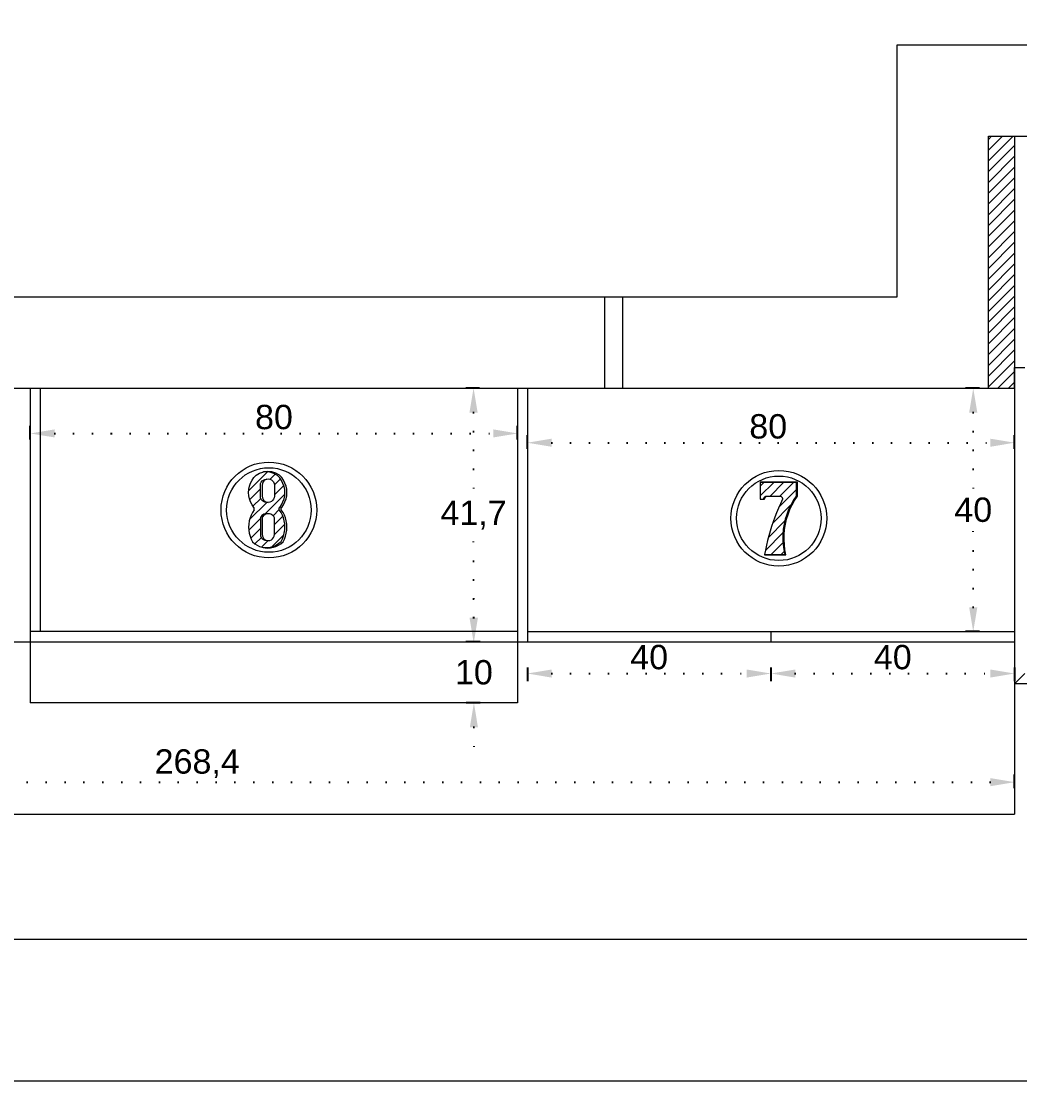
# Model space of a CAD drawing. Header units: inches. Extents: x 352 to 11605, y -941 to 2503.
# Drawn here: x 7781.8 to 7945.7, y 547.8 to 721.9 of the extents above; entities that cross this region are included whole.
import ezdxf

# ---------------------------------------------------------------- set-up
doc = ezdxf.new("R2010")
doc.units = ezdxf.units.IN
doc.header["$MEASUREMENT"] = 0
doc.linetypes.add('ACAD_ISO07W100', pattern=[3, 0, -3])
doc.styles.get("Standard").update_dxf_attribs({"font": 'arial.ttf'})
doc.dimstyles.new('ISO-25', dxfattribs={"dimtxt": 4, "dimasz": 4, "dimexe": 1.25, "dimexo": 0.625, "dimtad": 1, "dimtih": 1, "dimtoh": 1, "dimdec": 1, "dimtxsty": 'Standard', "dimcen": 2.5, "dimadec": 0, "dimazin": 0, "dimtfac": 1, "dimtdec": 1, "dimtmove": 0, "dimatfit": 3, "dimfxl": 1, "dimfxlon": 1, "dimarcsym": 0})
pattern_1 = [(45, (2015.9359, -40.7885), (-0.88388348, 0.88388348), [])]
pattern_2 = [(45, (7265.8435, 1186.5296), (-0.8148213, 0.8148213), [])]
pattern_3 = [(45, (7200.0683, 1187.7004), (-0.8148213, 0.8148213), [])]

# ---------------------------------------------------------------- blocks, each defined once
blk = doc.blocks.new('*D539')
at = {"color": 0, "lineweight": -2, "transparency": 16777216}
for p, q in [((7864.86, 651.68), (7864.86, 653.93)), ((7944.86, 651.68), (7944.86, 653.93))]:
    blk.add_line(p, q, dxfattribs=at)
at = {"color": 0, "linetype": 'ACAD_ISO07W100', "lineweight": -2, "transparency": 16777216}
blk.add_line((7868.86, 652.68), (7940.86, 652.68), dxfattribs=at)
at = {"color": 0, "transparency": 16777216}
for points in [[(7868.86, 653.34), (7868.86, 652.01), (7864.86, 652.68)], [(7940.86, 653.34), (7940.86, 652.01), (7944.86, 652.68)]]:
    blk.add_solid(points, dxfattribs=at)
at = {"layer": 'Defpoints', "color": 0, "transparency": 16777216}
for p in [(7944.86, 652.68), (7864.86, 621.64), (7944.86, 591.64)]:
    blk.add_point(p, dxfattribs=at)
at = {"color": 0, "lineweight": 20, "transparency": 16777216, "insert": (7904.41, 655.34), "char_height": 4, "attachment_point": 5}
blk.add_mtext('80', dxfattribs=at)
blk = doc.blocks.new('*D540')
at = {"color": 0, "lineweight": -2, "transparency": 16777216}
for p, q in [((7864.86, 615.76), (7864.86, 613.51)), ((7904.86, 615.76), (7904.86, 613.51))]:
    blk.add_line(p, q, dxfattribs=at)
at = {"color": 0, "linetype": 'ACAD_ISO07W100', "lineweight": -2, "transparency": 16777216}
blk.add_line((7868.86, 614.76), (7900.86, 614.76), dxfattribs=at)
at = {"color": 0, "transparency": 16777216}
for points in [[(7868.86, 615.42), (7868.86, 614.09), (7864.86, 614.76)], [(7900.86, 615.42), (7900.86, 614.09), (7904.86, 614.76)]]:
    blk.add_solid(points, dxfattribs=at)
at = {"layer": 'Defpoints', "color": 0, "transparency": 16777216}
for p in [(7904.86, 621.64), (7864.86, 619.94), (7904.86, 614.76)]:
    blk.add_point(p, dxfattribs=at)
at = {"color": 0, "lineweight": 20, "transparency": 16777216, "insert": (7884.86, 617.43), "char_height": 4, "attachment_point": 5}
blk.add_mtext('40', dxfattribs=at)
blk = doc.blocks.new('*D541')
at = {"color": 0, "lineweight": -2, "transparency": 16777216}
for p, q in [((7904.86, 615.76), (7904.86, 613.51)), ((7944.86, 615.76), (7944.86, 613.51))]:
    blk.add_line(p, q, dxfattribs=at)
at = {"color": 0, "linetype": 'ACAD_ISO07W100', "lineweight": -2, "transparency": 16777216}
blk.add_line((7908.86, 614.76), (7940.86, 614.76), dxfattribs=at)
at = {"color": 0, "transparency": 16777216}
for points in [[(7908.86, 615.42), (7908.86, 614.09), (7904.86, 614.76)], [(7940.86, 615.42), (7940.86, 614.09), (7944.86, 614.76)]]:
    blk.add_solid(points, dxfattribs=at)
at = {"layer": 'Defpoints', "color": 0, "transparency": 16777216}
for p in [(7904.86, 621.64), (7944.86, 619.94), (7944.86, 614.76)]:
    blk.add_point(p, dxfattribs=at)
at = {"color": 0, "lineweight": 20, "transparency": 16777216, "insert": (7924.86, 617.43), "char_height": 4, "attachment_point": 5}
blk.add_mtext('40', dxfattribs=at)
blk = doc.blocks.new('*D545')
at = {"color": 0, "lineweight": -2, "transparency": 16777216}
for p, q in [((7783.26, 653.2), (7783.26, 655.45)), ((7863.26, 653.2), (7863.26, 655.45))]:
    blk.add_line(p, q, dxfattribs=at)
at = {"color": 0, "linetype": 'ACAD_ISO07W100', "lineweight": -2, "transparency": 16777216}
blk.add_line((7787.26, 654.2), (7859.26, 654.2), dxfattribs=at)
at = {"color": 0, "transparency": 16777216}
for points in [[(7787.26, 654.87), (7787.26, 653.54), (7783.26, 654.2)], [(7859.26, 654.87), (7859.26, 653.54), (7863.26, 654.2)]]:
    blk.add_solid(points, dxfattribs=at)
at = {"layer": 'Defpoints', "color": 0, "transparency": 16777216}
for p in [(7863.26, 654.2), (7783.26, 619.94), (7863.26, 619.94)]:
    blk.add_point(p, dxfattribs=at)
at = {"color": 0, "lineweight": 20, "transparency": 16777216, "insert": (7823.26, 656.87), "char_height": 4, "attachment_point": 5}
blk.add_mtext('80', dxfattribs=at)
blk = doc.blocks.new('*D570')
at = {"color": 0, "lineweight": -2, "transparency": 16777216}
for p, q in [((7939.07, 661.64), (7936.82, 661.64)), ((7939.07, 621.64), (7936.82, 621.64))]:
    blk.add_line(p, q, dxfattribs=at)
at = {"color": 0, "linetype": 'ACAD_ISO07W100', "lineweight": -2, "transparency": 16777216}
for p, q in [((7938.07, 657.64), (7938.07, 644.3)), ((7938.07, 625.64), (7938.07, 638.97))]:
    blk.add_line(p, q, dxfattribs=at)
at = {"color": 0, "transparency": 16777216}
for points in [[(7937.4, 657.64), (7938.74, 657.64), (7938.07, 661.64)], [(7937.4, 625.64), (7938.74, 625.64), (7938.07, 621.64)]]:
    blk.add_solid(points, dxfattribs=at)
at = {"layer": 'Defpoints', "color": 0, "transparency": 16777216}
for p in [(7944.86, 661.64), (7938.07, 621.64), (7944.86, 621.64)]:
    blk.add_point(p, dxfattribs=at)
at = {"color": 0, "lineweight": 20, "transparency": 16777216, "insert": (7938.07, 641.64), "char_height": 4, "attachment_point": 5}
blk.add_mtext('40', dxfattribs=at)
blk = doc.blocks.new('*D538')
at = {"color": 0, "lineweight": -2, "transparency": 16777216}
for p, q in [((7857.03, 661.64), (7854.78, 661.64)), ((7857.03, 619.94), (7854.78, 619.94))]:
    blk.add_line(p, q, dxfattribs=at)
at = {"color": 0, "linetype": 'ACAD_ISO07W100', "lineweight": -2, "transparency": 16777216}
for p, q in [((7856.03, 657.64), (7856.03, 643.82)), ((7856.03, 623.94), (7856.03, 637.76))]:
    blk.add_line(p, q, dxfattribs=at)
at = {"color": 0, "transparency": 16777216}
for points in [[(7855.36, 657.64), (7856.7, 657.64), (7856.03, 661.64)], [(7855.36, 623.94), (7856.7, 623.94), (7856.03, 619.94)]]:
    blk.add_solid(points, dxfattribs=at)
at = {"layer": 'Defpoints', "color": 0, "transparency": 16777216}
for p in [(7856.03, 661.64), (7861.86, 661.64), (7861.86, 619.94)]:
    blk.add_point(p, dxfattribs=at)
at = {"color": 0, "lineweight": 20, "transparency": 16777216, "insert": (7856.03, 640.79), "char_height": 4, "attachment_point": 5}
blk.add_mtext('41,7', dxfattribs=at)
blk = doc.blocks.new('*D568')
at = {"color": 0, "linetype": 'ACAD_ISO07W100', "lineweight": -2, "transparency": 16777216}
for p, q in [((7856.09, 623.94), (7856.09, 627.94)), ((7856.09, 619.94), (7856.09, 617.6)), ((7856.09, 609.94), (7856.09, 612.27)), ((7856.09, 605.94), (7856.09, 601.94))]:
    blk.add_line(p, q, dxfattribs=at)
at = {"color": 0, "lineweight": -2, "transparency": 16777216}
for p, q in [((7857.09, 619.94), (7854.84, 619.94)), ((7857.09, 609.94), (7854.84, 609.94))]:
    blk.add_line(p, q, dxfattribs=at)
at = {"color": 0, "transparency": 16777216}
for points in [[(7855.42, 623.94), (7856.75, 623.94), (7856.09, 619.94)], [(7855.42, 605.94), (7856.75, 605.94), (7856.09, 609.94)]]:
    blk.add_solid(points, dxfattribs=at)
at = {"layer": 'Defpoints', "color": 0, "transparency": 16777216}
for p in [(7863.26, 619.94), (7856.09, 609.94), (7863.26, 609.94)]:
    blk.add_point(p, dxfattribs=at)
at = {"color": 0, "lineweight": 20, "transparency": 16777216, "insert": (7856.09, 614.94), "char_height": 4, "attachment_point": 5}
blk.add_mtext('10', dxfattribs=at)
blk = doc.blocks.new('*D572')
at = {"color": 0, "lineweight": -2, "transparency": 16777216}
for p, q in [((7676.46, 595.91), (7676.46, 598.16)), ((7944.86, 595.91), (7944.86, 598.16))]:
    blk.add_line(p, q, dxfattribs=at)
at = {"color": 0, "linetype": 'ACAD_ISO07W100', "lineweight": -2, "transparency": 16777216}
blk.add_line((7940.86, 596.91), (7680.46, 596.91), dxfattribs=at)
at = {"color": 0, "transparency": 16777216}
for points in [[(7680.46, 597.58), (7680.46, 596.24), (7676.46, 596.91)], [(7940.86, 597.58), (7940.86, 596.24), (7944.86, 596.91)]]:
    blk.add_solid(points, dxfattribs=at)
at = {"layer": 'Defpoints', "color": 0, "transparency": 16777216}
for p in [(7676.46, 596.91), (7676.46, 591.64), (7944.86, 591.64)]:
    blk.add_point(p, dxfattribs=at)
at = {"color": 0, "lineweight": 20, "transparency": 16777216, "insert": (7810.66, 599.94), "char_height": 4, "attachment_point": 5}
blk.add_mtext('268,4', dxfattribs=at)
blk = doc.blocks.new('*D580')
at = {"color": 0, "lineweight": -2, "transparency": 16777216}
for p, q in [((7864.86, 651.68), (7864.86, 653.93)), ((7944.86, 651.68), (7944.86, 653.93))]:
    blk.add_line(p, q, dxfattribs=at)
at = {"color": 0, "linetype": 'ACAD_ISO07W100', "lineweight": -2, "transparency": 16777216}
blk.add_line((7868.86, 652.68), (7940.86, 652.68), dxfattribs=at)
at = {"color": 0, "transparency": 16777216}
for points in [[(7868.86, 653.34), (7868.86, 652.01), (7864.86, 652.68)], [(7940.86, 653.34), (7940.86, 652.01), (7944.86, 652.68)]]:
    blk.add_solid(points, dxfattribs=at)
at = {"layer": 'Defpoints', "color": 0, "transparency": 16777216}
for p in [(7944.86, 652.68), (7864.86, 621.64), (7944.86, 591.64)]:
    blk.add_point(p, dxfattribs=at)
at = {"color": 0, "lineweight": 20, "transparency": 16777216, "insert": (7904.41, 655.34), "char_height": 4, "attachment_point": 5}
blk.add_mtext('80', dxfattribs=at)
blk = doc.blocks.new('*D581')
at = {"color": 0, "lineweight": -2, "transparency": 16777216}
for p, q in [((7864.86, 615.76), (7864.86, 613.51)), ((7904.86, 615.76), (7904.86, 613.51))]:
    blk.add_line(p, q, dxfattribs=at)
at = {"color": 0, "linetype": 'ACAD_ISO07W100', "lineweight": -2, "transparency": 16777216}
blk.add_line((7868.86, 614.76), (7900.86, 614.76), dxfattribs=at)
at = {"color": 0, "transparency": 16777216}
for points in [[(7868.86, 615.42), (7868.86, 614.09), (7864.86, 614.76)], [(7900.86, 615.42), (7900.86, 614.09), (7904.86, 614.76)]]:
    blk.add_solid(points, dxfattribs=at)
at = {"layer": 'Defpoints', "color": 0, "transparency": 16777216}
for p in [(7904.86, 621.64), (7864.86, 619.94), (7904.86, 614.76)]:
    blk.add_point(p, dxfattribs=at)
at = {"color": 0, "lineweight": 20, "transparency": 16777216, "insert": (7884.86, 617.43), "char_height": 4, "attachment_point": 5}
blk.add_mtext('40', dxfattribs=at)
blk = doc.blocks.new('*D582')
at = {"color": 0, "lineweight": -2, "transparency": 16777216}
for p, q in [((7904.86, 615.76), (7904.86, 613.51)), ((7944.86, 615.76), (7944.86, 613.51))]:
    blk.add_line(p, q, dxfattribs=at)
at = {"color": 0, "linetype": 'ACAD_ISO07W100', "lineweight": -2, "transparency": 16777216}
blk.add_line((7908.86, 614.76), (7940.86, 614.76), dxfattribs=at)
at = {"color": 0, "transparency": 16777216}
for points in [[(7908.86, 615.42), (7908.86, 614.09), (7904.86, 614.76)], [(7940.86, 615.42), (7940.86, 614.09), (7944.86, 614.76)]]:
    blk.add_solid(points, dxfattribs=at)
at = {"layer": 'Defpoints', "color": 0, "transparency": 16777216}
for p in [(7904.86, 621.64), (7944.86, 619.94), (7944.86, 614.76)]:
    blk.add_point(p, dxfattribs=at)
at = {"color": 0, "lineweight": 20, "transparency": 16777216, "insert": (7924.86, 617.43), "char_height": 4, "attachment_point": 5}
blk.add_mtext('40', dxfattribs=at)
blk = doc.blocks.new('*D586')
at = {"color": 0, "lineweight": -2, "transparency": 16777216}
for p, q in [((7783.26, 653.2), (7783.26, 655.45)), ((7863.26, 653.2), (7863.26, 655.45))]:
    blk.add_line(p, q, dxfattribs=at)
at = {"color": 0, "linetype": 'ACAD_ISO07W100', "lineweight": -2, "transparency": 16777216}
blk.add_line((7787.26, 654.2), (7859.26, 654.2), dxfattribs=at)
at = {"color": 0, "transparency": 16777216}
for points in [[(7787.26, 654.87), (7787.26, 653.54), (7783.26, 654.2)], [(7859.26, 654.87), (7859.26, 653.54), (7863.26, 654.2)]]:
    blk.add_solid(points, dxfattribs=at)
at = {"layer": 'Defpoints', "color": 0, "transparency": 16777216}
for p in [(7863.26, 654.2), (7783.26, 619.94), (7863.26, 619.94)]:
    blk.add_point(p, dxfattribs=at)
at = {"color": 0, "lineweight": 20, "transparency": 16777216, "insert": (7823.26, 656.87), "char_height": 4, "attachment_point": 5}
blk.add_mtext('80', dxfattribs=at)
blk = doc.blocks.new('*D611')
at = {"color": 0, "lineweight": -2, "transparency": 16777216}
for p, q in [((7939.07, 661.64), (7936.82, 661.64)), ((7939.07, 621.64), (7936.82, 621.64))]:
    blk.add_line(p, q, dxfattribs=at)
at = {"color": 0, "linetype": 'ACAD_ISO07W100', "lineweight": -2, "transparency": 16777216}
for p, q in [((7938.07, 657.64), (7938.07, 644.3)), ((7938.07, 625.64), (7938.07, 638.97))]:
    blk.add_line(p, q, dxfattribs=at)
at = {"color": 0, "transparency": 16777216}
for points in [[(7937.4, 657.64), (7938.74, 657.64), (7938.07, 661.64)], [(7937.4, 625.64), (7938.74, 625.64), (7938.07, 621.64)]]:
    blk.add_solid(points, dxfattribs=at)
at = {"layer": 'Defpoints', "color": 0, "transparency": 16777216}
for p in [(7944.86, 661.64), (7938.07, 621.64), (7944.86, 621.64)]:
    blk.add_point(p, dxfattribs=at)
at = {"color": 0, "lineweight": 20, "transparency": 16777216, "insert": (7938.07, 641.64), "char_height": 4, "attachment_point": 5}
blk.add_mtext('40', dxfattribs=at)
blk = doc.blocks.new('*D579')
at = {"color": 0, "lineweight": -2, "transparency": 16777216}
for p, q in [((7857.03, 661.64), (7854.78, 661.64)), ((7857.03, 619.94), (7854.78, 619.94))]:
    blk.add_line(p, q, dxfattribs=at)
at = {"color": 0, "linetype": 'ACAD_ISO07W100', "lineweight": -2, "transparency": 16777216}
for p, q in [((7856.03, 657.64), (7856.03, 643.82)), ((7856.03, 623.94), (7856.03, 637.76))]:
    blk.add_line(p, q, dxfattribs=at)
at = {"color": 0, "transparency": 16777216}
for points in [[(7855.36, 657.64), (7856.7, 657.64), (7856.03, 661.64)], [(7855.36, 623.94), (7856.7, 623.94), (7856.03, 619.94)]]:
    blk.add_solid(points, dxfattribs=at)
at = {"layer": 'Defpoints', "color": 0, "transparency": 16777216}
for p in [(7856.03, 661.64), (7861.86, 661.64), (7861.86, 619.94)]:
    blk.add_point(p, dxfattribs=at)
at = {"color": 0, "lineweight": 20, "transparency": 16777216, "insert": (7856.03, 640.79), "char_height": 4, "attachment_point": 5}
blk.add_mtext('41,7', dxfattribs=at)
blk = doc.blocks.new('*D609')
at = {"color": 0, "linetype": 'ACAD_ISO07W100', "lineweight": -2, "transparency": 16777216}
for p, q in [((7856.09, 623.94), (7856.09, 627.94)), ((7856.09, 619.94), (7856.09, 617.6)), ((7856.09, 609.94), (7856.09, 612.27)), ((7856.09, 605.94), (7856.09, 601.94))]:
    blk.add_line(p, q, dxfattribs=at)
at = {"color": 0, "lineweight": -2, "transparency": 16777216}
for p, q in [((7857.09, 619.94), (7854.84, 619.94)), ((7857.09, 609.94), (7854.84, 609.94))]:
    blk.add_line(p, q, dxfattribs=at)
at = {"color": 0, "transparency": 16777216}
for points in [[(7855.42, 623.94), (7856.75, 623.94), (7856.09, 619.94)], [(7855.42, 605.94), (7856.75, 605.94), (7856.09, 609.94)]]:
    blk.add_solid(points, dxfattribs=at)
at = {"layer": 'Defpoints', "color": 0, "transparency": 16777216}
for p in [(7863.26, 619.94), (7856.09, 609.94), (7863.26, 609.94)]:
    blk.add_point(p, dxfattribs=at)
at = {"color": 0, "lineweight": 20, "transparency": 16777216, "insert": (7856.09, 614.94), "char_height": 4, "attachment_point": 5}
blk.add_mtext('10', dxfattribs=at)
blk = doc.blocks.new('*D613')
at = {"color": 0, "lineweight": -2, "transparency": 16777216}
for p, q in [((7676.46, 595.91), (7676.46, 598.16)), ((7944.86, 595.91), (7944.86, 598.16))]:
    blk.add_line(p, q, dxfattribs=at)
at = {"color": 0, "linetype": 'ACAD_ISO07W100', "lineweight": -2, "transparency": 16777216}
blk.add_line((7940.86, 596.91), (7680.46, 596.91), dxfattribs=at)
at = {"color": 0, "transparency": 16777216}
for points in [[(7680.46, 597.58), (7680.46, 596.24), (7676.46, 596.91)], [(7940.86, 597.58), (7940.86, 596.24), (7944.86, 596.91)]]:
    blk.add_solid(points, dxfattribs=at)
at = {"layer": 'Defpoints', "color": 0, "transparency": 16777216}
for p in [(7676.46, 596.91), (7676.46, 591.64), (7944.86, 591.64)]:
    blk.add_point(p, dxfattribs=at)
at = {"color": 0, "lineweight": 20, "transparency": 16777216, "insert": (7810.66, 599.94), "char_height": 4, "attachment_point": 5}
blk.add_mtext('268,4', dxfattribs=at)

msp = doc.modelspace()

# ---------------------------------------------------------------- hatches: boundary and pattern name
at = {"lineweight": 20}
h = msp.add_hatch(dxfattribs=at)
h.set_pattern_fill('ANSI31', color=256, scale=10)
h.set_pattern_definition(pattern_1)
h.paths.add_polyline_path([(7940.56, 661.64), (7944.86, 661.64), (7944.86, 703.04), (7940.56, 703.04)])
h = msp.add_hatch(dxfattribs=at)
h.set_pattern_fill('ANSI31', color=256, scale=10)
h.set_pattern_definition(pattern_1)
h.paths.add_polyline_path([(7940.56, 661.64), (7944.86, 661.64), (7944.86, 703.04), (7940.56, 703.04)])
h = msp.add_hatch(dxfattribs=at)
h.set_pattern_fill('ANSI31', color=256, scale=9.218651)
h.set_pattern_definition(pattern_3)
h.paths.add_polyline_path([(7824.14, 641.98), (7824.2, 642.05), (7824.5, 642.48), (7824.74, 642.94), (7824.92, 643.44), (7825.02, 643.95), (7825.06, 644.47), (7825.02, 645), (7824.92, 645.51), (7824.74, 646), (7824.5, 646.47), (7824.2, 646.9), (7823.85, 647.28), (7823.26, 647.62), (7822.61, 647.82), (7821.94, 647.89), (7821.43, 647.84), (7820.91, 647.67), (7820.32, 647.34), (7819.96, 646.95), (7819.66, 646.52), (7819.41, 646.04), (7819.24, 645.54), (7819.13, 645.03), (7819.1, 644.5), (7819.13, 643.97), (7819.24, 643.45), (7819.41, 642.95), (7819.66, 642.48), (7819.96, 642.05), (7820.02, 641.98), (7820.02, 641.66), (7819.74, 641.23), (7819.51, 640.78), (7819.33, 640.31), (7819.2, 639.82), (7819.12, 639.32), (7819.1, 638.81), (7819.12, 638.3), (7819.2, 637.8), (7819.33, 637.31), (7819.51, 636.84), (7819.74, 636.39), (7820.1, 636.09), (7820.48, 635.84), (7820.9, 635.64), (7821.3, 635.51), (7821.49, 635.47), (7821.94, 635.44), (7822.4, 635.47), (7822.84, 635.56), (7823.28, 635.7), (7823.69, 635.9), (7824.07, 636.15), (7824.42, 636.44), (7824.65, 636.89), (7824.83, 637.36), (7824.95, 637.84), (7825.03, 638.34), (7825.06, 638.84), (7825.03, 639.34), (7824.95, 639.84), (7824.83, 640.32), (7824.65, 640.79), (7824.42, 641.24), (7824.14, 641.66)])
h.paths.add_polyline_path([(7822.74, 640.93), (7822.93, 640.83), (7823.09, 640.7), (7823.23, 640.55), (7823.33, 640.36), (7823.33, 637.59), (7823.3, 637.33), (7823.2, 637.09), (7823.04, 636.88), (7822.83, 636.72), (7822.59, 636.62), (7822.33, 636.59), (7822.07, 636.62), (7821.77, 636.67), (7821.53, 636.77), (7821.33, 636.93), (7821.17, 637.13), (7821.07, 637.37), (7821.04, 637.63), (7821.04, 640.38), (7821.14, 640.56), (7821.28, 640.72), (7821.44, 640.84), (7821.62, 640.94), (7821.82, 641), (7822.03, 641.02), (7822.33, 641.01), (7822.54, 640.99)], flags=16)
h.paths.add_polyline_path([(7822.59, 642.91), (7822.33, 642.88), (7822.03, 642.87), (7821.77, 642.9), (7821.53, 643), (7821.33, 643.16), (7821.17, 643.36), (7821.07, 643.6), (7821.04, 643.86), (7821.04, 645.69), (7821.07, 645.95), (7821.17, 646.19), (7821.33, 646.39), (7821.53, 646.55), (7821.77, 646.65), (7822.07, 646.69), (7822.33, 646.73), (7822.59, 646.69), (7822.83, 646.59), (7823.04, 646.44), (7823.2, 646.23), (7823.3, 645.99), (7823.33, 645.73), (7823.33, 643.88), (7823.3, 643.62), (7823.2, 643.38), (7823.04, 643.17), (7822.83, 643.01)], flags=16)
h = msp.add_hatch(dxfattribs=at)
h.set_pattern_fill('ANSI31', color=256, scale=9.218651)
h.set_pattern_definition(pattern_3)
h.paths.add_polyline_path([(7824.14, 641.98), (7824.2, 642.05), (7824.5, 642.48), (7824.74, 642.94), (7824.92, 643.44), (7825.02, 643.95), (7825.06, 644.47), (7825.02, 645), (7824.92, 645.51), (7824.74, 646), (7824.5, 646.47), (7824.2, 646.9), (7823.85, 647.28), (7823.26, 647.62), (7822.61, 647.82), (7821.94, 647.89), (7821.43, 647.84), (7820.91, 647.67), (7820.32, 647.34), (7819.96, 646.95), (7819.66, 646.52), (7819.41, 646.04), (7819.24, 645.54), (7819.13, 645.03), (7819.1, 644.5), (7819.13, 643.97), (7819.24, 643.45), (7819.41, 642.95), (7819.66, 642.48), (7819.96, 642.05), (7820.02, 641.98), (7820.02, 641.66), (7819.74, 641.23), (7819.51, 640.78), (7819.33, 640.31), (7819.2, 639.82), (7819.12, 639.32), (7819.1, 638.81), (7819.12, 638.3), (7819.2, 637.8), (7819.33, 637.31), (7819.51, 636.84), (7819.74, 636.39), (7820.1, 636.09), (7820.48, 635.84), (7820.9, 635.64), (7821.3, 635.51), (7821.49, 635.47), (7821.94, 635.44), (7822.4, 635.47), (7822.84, 635.56), (7823.28, 635.7), (7823.69, 635.9), (7824.07, 636.15), (7824.42, 636.44), (7824.65, 636.89), (7824.83, 637.36), (7824.95, 637.84), (7825.03, 638.34), (7825.06, 638.84), (7825.03, 639.34), (7824.95, 639.84), (7824.83, 640.32), (7824.65, 640.79), (7824.42, 641.24), (7824.14, 641.66)])
h.paths.add_polyline_path([(7822.74, 640.93), (7822.93, 640.83), (7823.09, 640.7), (7823.23, 640.55), (7823.33, 640.36), (7823.33, 637.59), (7823.3, 637.33), (7823.2, 637.09), (7823.04, 636.88), (7822.83, 636.72), (7822.59, 636.62), (7822.33, 636.59), (7822.07, 636.62), (7821.77, 636.67), (7821.53, 636.77), (7821.33, 636.93), (7821.17, 637.13), (7821.07, 637.37), (7821.04, 637.63), (7821.04, 640.38), (7821.14, 640.56), (7821.28, 640.72), (7821.44, 640.84), (7821.62, 640.94), (7821.82, 641), (7822.03, 641.02), (7822.33, 641.01), (7822.54, 640.99)], flags=16)
h.paths.add_polyline_path([(7822.59, 642.91), (7822.33, 642.88), (7822.03, 642.87), (7821.77, 642.9), (7821.53, 643), (7821.33, 643.16), (7821.17, 643.36), (7821.07, 643.6), (7821.04, 643.86), (7821.04, 645.69), (7821.07, 645.95), (7821.17, 646.19), (7821.33, 646.39), (7821.53, 646.55), (7821.77, 646.65), (7822.07, 646.69), (7822.33, 646.73), (7822.59, 646.69), (7822.83, 646.59), (7823.04, 646.44), (7823.2, 646.23), (7823.3, 645.99), (7823.33, 645.73), (7823.33, 643.88), (7823.3, 643.62), (7823.2, 643.38), (7823.04, 643.17), (7822.83, 643.01)], flags=16)
h = msp.add_hatch(dxfattribs=at)
h.set_pattern_fill('ANSI31', color=256, scale=9.218651)
h.set_pattern_definition(pattern_2)
h.paths.add_polyline_path([(7906.88, 638.46), (7907.02, 639.29), (7907.21, 640.1), (7907.45, 640.9), (7907.75, 641.68), (7908.11, 642.44), (7908.52, 643.17), (7908.98, 643.88), (7908.98, 646.14), (7903.11, 646.14), (7903.11, 643.38), (7903.63, 643.38), (7903.63, 643.46), (7903.68, 643.59), (7903.75, 643.7), (7903.86, 643.79), (7903.98, 643.85), (7904.01, 643.86), (7903.95, 643.84), (7903.89, 643.81), (7903.83, 643.77), (7903.78, 643.72), (7903.73, 643.67), (7903.7, 643.61), (7903.67, 643.55), (7903.64, 643.49), (7903.63, 643.42), (7903.63, 643.38), (7903.81, 643.38), (7903.82, 643.49), (7903.86, 643.62), (7903.94, 643.73), (7904.04, 643.82), (7904.17, 643.88), (7904.27, 643.9), (7904.34, 643.91), (7906.31, 643.91), (7906.43, 643.88), (7906.56, 643.82), (7906.66, 643.73), (7906.74, 643.62), (7906.78, 643.48), (7906.78, 643.38), (7906.44, 642.66), (7906.1, 641.92), (7905.79, 641.18), (7905.5, 640.43), (7905.22, 639.68), (7904.96, 638.92), (7904.72, 638.15), (7904.5, 637.38), (7904.3, 636.6), (7904.12, 635.82), (7903.95, 635.03), (7903.82, 634.3), (7907.11, 634.3), (7906.95, 635.12), (7906.84, 635.95), (7906.8, 636.79), (7906.81, 637.62)])
h = msp.add_hatch(dxfattribs=at)
h.set_pattern_fill('ANSI31', color=256, scale=9.218651)
h.set_pattern_definition(pattern_2)
h.paths.add_polyline_path([(7906.88, 638.46), (7907.02, 639.29), (7907.21, 640.1), (7907.45, 640.9), (7907.75, 641.68), (7908.11, 642.44), (7908.52, 643.17), (7908.98, 643.88), (7908.98, 646.14), (7903.11, 646.14), (7903.11, 643.38), (7903.63, 643.38), (7903.63, 643.46), (7903.68, 643.59), (7903.75, 643.7), (7903.86, 643.79), (7903.98, 643.85), (7904.01, 643.86), (7903.95, 643.84), (7903.89, 643.81), (7903.83, 643.77), (7903.78, 643.72), (7903.73, 643.67), (7903.7, 643.61), (7903.67, 643.55), (7903.64, 643.49), (7903.63, 643.42), (7903.63, 643.38), (7903.81, 643.38), (7903.82, 643.49), (7903.86, 643.62), (7903.94, 643.73), (7904.04, 643.82), (7904.17, 643.88), (7904.27, 643.9), (7904.34, 643.91), (7906.31, 643.91), (7906.43, 643.88), (7906.56, 643.82), (7906.66, 643.73), (7906.74, 643.62), (7906.78, 643.48), (7906.78, 643.38), (7906.44, 642.66), (7906.1, 641.92), (7905.79, 641.18), (7905.5, 640.43), (7905.22, 639.68), (7904.96, 638.92), (7904.72, 638.15), (7904.5, 637.38), (7904.3, 636.6), (7904.12, 635.82), (7903.95, 635.03), (7903.82, 634.3), (7907.11, 634.3), (7906.95, 635.12), (7906.84, 635.95), (7906.8, 636.79), (7906.81, 637.62)])

# ---------------------------------------------------------------- linework, layer by layer
for p, q in [((7925.56, 676.64), (7925.56, 718.04)), ((7925.56, 718.04), (8054.86, 718.04)), ((7925.56, 676.64), (7925.56, 718.04)), ((7925.56, 718.04), (8054.86, 718.04)), ((7940.56, 661.64), (7940.56, 703.04)), ((7940.56, 703.04), (8054.86, 703.04)), ((7940.56, 661.64), (7940.56, 703.04)), ((7940.56, 703.04), (8054.86, 703.04)), ((7944.86, 703.04), (7944.86, 591.64)), ((7944.86, 703.04), (7944.86, 591.64)), ((7606.76, 676.64), (7925.56, 676.64)), ((7606.76, 676.64), (7925.56, 676.64)), ((7877.56, 661.64), (7877.56, 676.64)), ((7877.56, 661.64), (7877.56, 676.64)), ((7880.56, 661.64), (7880.56, 676.64)), ((7880.56, 661.64), (7880.56, 676.64)), ((7944.86, 661.64), (7944.86, 665.04)), ((7944.86, 665.04), (7946.56, 665.04)), ((7944.86, 661.64), (7944.86, 665.04)), ((7944.86, 665.04), (7946.56, 665.04)), ((7679.56, 661.64), (7944.86, 661.64)), ((7679.56, 661.64), (7944.86, 661.64)), ((7783.26, 661.64), (7783.26, 619.94)), ((7783.26, 661.64), (7783.26, 619.94)), ((7783.26, 661.64), (7783.26, 619.94)), ((7783.26, 661.64), (7783.26, 619.94)), ((7784.86, 661.64), (7784.86, 621.64)), ((7784.86, 661.64), (7784.86, 621.64)), ((7863.26, 661.64), (7863.26, 619.94)), ((7863.26, 661.64), (7863.26, 619.94)), ((7864.86, 661.64), (7864.86, 619.94)), ((7864.86, 661.64), (7864.86, 619.94)), ((7864.86, 661.64), (7864.86, 619.94)), ((7864.86, 661.64), (7864.86, 619.94)), ((7822.12, 640.99), (7821.92, 640.93)), ((7822.12, 640.99), (7821.92, 640.93)), ((7822.33, 641.01), (7822.12, 640.99)), ((7822.33, 641.01), (7822.12, 640.99)), ((7903.82, 634.3), (7907.11, 634.3)), ((7903.82, 634.3), (7907.11, 634.3)), ((7863.26, 621.64), (7783.26, 621.64)), ((7863.26, 621.64), (7783.26, 621.64)), ((7864.86, 621.64), (7944.86, 621.64)), ((7864.86, 621.64), (7944.86, 621.64)), ((7904.86, 621.64), (7904.86, 619.94)), ((7904.86, 621.64), (7904.86, 619.94)), ((7676.46, 619.94), (7781.76, 619.94)), ((7676.46, 619.94), (7781.76, 619.94)), ((7781.76, 619.94), (7944.86, 619.94)), ((7781.76, 619.94), (7944.86, 619.94)), ((7783.26, 619.94), (7783.26, 609.94)), ((7783.26, 619.94), (7783.26, 609.94)), ((7863.26, 619.94), (7863.26, 609.94)), ((7863.26, 619.94), (7863.26, 609.94)), ((7946.56, 614.74), (7944.86, 613.04)), ((7946.56, 614.74), (7944.86, 613.04)), ((8054.86, 613.04), (7944.86, 613.04)), ((8054.86, 613.04), (7944.86, 613.04)), ((7863.26, 609.94), (7783.26, 609.94)), ((7863.26, 609.94), (7783.26, 609.94)), ((7606.76, 591.64), (7944.86, 591.64)), ((7606.76, 591.64), (7944.86, 591.64))]:
    msp.add_line(p, q, dxfattribs=at)
for points in [[(7578.92, 1255.11), (7578.92, 547.85), (8079.01, 547.85), (8079.01, 1255.11)], [(7590.83, 1243.21), (7590.83, 571.14), (8067.1, 571.14), (8067.1, 1243.21)], [(7821.77, 642.9), (7821.53, 643), (7821.33, 643.16), (7821.17, 643.36), (7821.07, 643.6), (7821.04, 643.86), (7821.04, 645.69), (7821.07, 645.95), (7821.17, 646.19), (7821.33, 646.39), (7821.53, 646.55), (7821.77, 646.65), (7822.07, 646.69), (7822.33, 646.73), (7822.59, 646.69), (7822.83, 646.59), (7823.04, 646.44), (7823.2, 646.23), (7823.3, 645.99), (7823.33, 645.73), (7823.33, 643.88), (7823.3, 643.62), (7823.2, 643.38), (7823.04, 643.17), (7822.83, 643.01), (7822.59, 642.91), (7822.33, 642.88), (7822.03, 642.87)], [(7821.77, 642.9), (7821.53, 643), (7821.33, 643.16), (7821.17, 643.36), (7821.07, 643.6), (7821.04, 643.86), (7821.04, 645.69), (7821.07, 645.95), (7821.17, 646.19), (7821.33, 646.39), (7821.53, 646.55), (7821.77, 646.65), (7822.07, 646.69), (7822.33, 646.73), (7822.59, 646.69), (7822.83, 646.59), (7823.04, 646.44), (7823.2, 646.23), (7823.3, 645.99), (7823.33, 645.73), (7823.33, 643.88), (7823.3, 643.62), (7823.2, 643.38), (7823.04, 643.17), (7822.83, 643.01), (7822.59, 642.91), (7822.33, 642.88), (7822.03, 642.87)], [(7823.04, 636.88), (7823.2, 637.09), (7823.3, 637.33), (7823.33, 637.59), (7823.33, 640.36), (7823.23, 640.55), (7823.09, 640.7), (7822.93, 640.83), (7822.74, 640.93), (7822.54, 640.99), (7822.33, 641.01), (7822.03, 641.02), (7821.82, 641), (7821.62, 640.94), (7821.44, 640.84), (7821.28, 640.72), (7821.14, 640.56), (7821.04, 640.38), (7821.04, 637.63), (7821.07, 637.37), (7821.17, 637.13), (7821.33, 636.93), (7821.53, 636.77), (7821.77, 636.67), (7822.07, 636.62), (7822.33, 636.59), (7822.59, 636.62), (7822.83, 636.72)], [(7823.04, 636.88), (7823.2, 637.09), (7823.3, 637.33), (7823.33, 637.59), (7823.33, 640.36), (7823.23, 640.55), (7823.09, 640.7), (7822.93, 640.83), (7822.74, 640.93), (7822.54, 640.99), (7822.33, 641.01), (7822.03, 641.02), (7821.82, 641), (7821.62, 640.94), (7821.44, 640.84), (7821.28, 640.72), (7821.14, 640.56), (7821.04, 640.38), (7821.04, 637.63), (7821.07, 637.37), (7821.17, 637.13), (7821.33, 636.93), (7821.53, 636.77), (7821.77, 636.67), (7822.07, 636.62), (7822.33, 636.59), (7822.59, 636.62), (7822.83, 636.72)]]:
    msp.add_lwpolyline(points, close=True, dxfattribs=at)
for points in [[(7820.02, 641.66), (7820.02, 641.98), (7819.96, 642.05), (7819.66, 642.48), (7819.41, 642.95), (7819.24, 643.45), (7819.13, 643.97), (7819.1, 644.5), (7819.13, 645.03), (7819.24, 645.54), (7819.41, 646.04), (7819.66, 646.52), (7819.96, 646.95), (7820.32, 647.34), (7820.91, 647.67), (7821.43, 647.84), (7821.56, 647.88)], [(7820.02, 641.66), (7820.02, 641.98), (7819.96, 642.05), (7819.66, 642.48), (7819.41, 642.95), (7819.24, 643.45), (7819.13, 643.97), (7819.1, 644.5), (7819.13, 645.03), (7819.24, 645.54), (7819.41, 646.04), (7819.66, 646.52), (7819.96, 646.95), (7820.32, 647.34), (7820.91, 647.67), (7821.43, 647.84), (7821.56, 647.88)], [(7821.3, 635.51), (7821.49, 635.47), (7821.94, 635.44), (7822.4, 635.47), (7822.84, 635.56), (7823.28, 635.7), (7823.69, 635.9), (7824.07, 636.15), (7824.42, 636.44), (7824.65, 636.89), (7824.83, 637.36), (7824.95, 637.84), (7825.03, 638.34), (7825.06, 638.84), (7825.03, 639.34), (7824.95, 639.84), (7824.83, 640.32), (7824.65, 640.79), (7824.42, 641.24), (7824.14, 641.66), (7824.14, 641.98), (7824.2, 642.05), (7824.5, 642.48), (7824.74, 642.94), (7824.92, 643.44), (7825.02, 643.95), (7825.06, 644.47), (7825.02, 645), (7824.92, 645.51), (7824.74, 646), (7824.5, 646.47), (7824.2, 646.9), (7823.85, 647.28), (7823.26, 647.62), (7822.61, 647.82), (7821.94, 647.89), (7821.43, 647.84)], [(7821.3, 635.51), (7821.49, 635.47), (7821.94, 635.44), (7822.4, 635.47), (7822.84, 635.56), (7823.28, 635.7), (7823.69, 635.9), (7824.07, 636.15), (7824.42, 636.44), (7824.65, 636.89), (7824.83, 637.36), (7824.95, 637.84), (7825.03, 638.34), (7825.06, 638.84), (7825.03, 639.34), (7824.95, 639.84), (7824.83, 640.32), (7824.65, 640.79), (7824.42, 641.24), (7824.14, 641.66), (7824.14, 641.98), (7824.2, 642.05), (7824.5, 642.48), (7824.74, 642.94), (7824.92, 643.44), (7825.02, 643.95), (7825.06, 644.47), (7825.02, 645), (7824.92, 645.51), (7824.74, 646), (7824.5, 646.47), (7824.2, 646.9), (7823.85, 647.28), (7823.26, 647.62), (7822.61, 647.82), (7821.94, 647.89), (7821.43, 647.84)], [(7824.47, 641.66), (7824.47, 641.98), (7824.53, 642.05), (7824.83, 642.48), (7825.07, 642.95), (7825.25, 643.45), (7825.36, 643.97), (7825.39, 644.5), (7825.36, 645.03), (7825.25, 645.54), (7825.07, 646.04), (7824.83, 646.52), (7824.53, 646.95), (7824.17, 647.34), (7823.58, 647.67), (7822.92, 647.88), (7822.24, 647.95), (7821.56, 647.88)], [(7824.47, 641.66), (7824.47, 641.98), (7824.53, 642.05), (7824.83, 642.48), (7825.07, 642.95), (7825.25, 643.45), (7825.36, 643.97), (7825.39, 644.5), (7825.36, 645.03), (7825.25, 645.54), (7825.07, 646.04), (7824.83, 646.52), (7824.53, 646.95), (7824.17, 647.34), (7823.58, 647.67), (7822.92, 647.88), (7822.24, 647.95), (7821.56, 647.88)], [(7822.07, 646.69), (7821.83, 646.59), (7821.62, 646.44), (7821.47, 646.23), (7821.37, 645.99), (7821.33, 645.73), (7821.33, 643.88), (7821.37, 643.62), (7821.47, 643.38), (7821.62, 643.17), (7821.83, 643.01), (7822.07, 642.91), (7822.33, 642.88)], [(7822.07, 646.69), (7821.83, 646.59), (7821.62, 646.44), (7821.47, 646.23), (7821.37, 645.99), (7821.33, 645.73), (7821.33, 643.88), (7821.37, 643.62), (7821.47, 643.38), (7821.62, 643.17), (7821.83, 643.01), (7822.07, 642.91), (7822.33, 642.88)], [(7909.21, 646.2), (7908.98, 646.14), (7903.11, 646.14)], [(7908.98, 646.14), (7908.98, 643.88), (7908.52, 643.17), (7908.11, 642.44), (7907.75, 641.68), (7907.45, 640.9), (7907.21, 640.1), (7907.02, 639.29), (7906.88, 638.46), (7906.81, 637.62), (7906.8, 636.79), (7906.84, 635.95), (7906.95, 635.12), (7907.11, 634.3), (7907.32, 634.24), (7907.16, 635.07), (7907.06, 635.91), (7907.01, 636.75), (7907.03, 637.6), (7907.1, 638.44), (7907.23, 639.28), (7907.42, 640.1), (7907.67, 640.91), (7907.98, 641.7), (7908.34, 642.46), (7908.75, 643.2), (7909.21, 643.91), (7909.21, 646.2), (7903.11, 646.2), (7903.11, 646.14), (7903.11, 643.38), (7903.63, 643.38), (7903.81, 643.38), (7903.81, 643.45), (7903.83, 643.52), (7903.85, 643.58), (7903.88, 643.65), (7903.92, 643.7), (7903.96, 643.75), (7904.02, 643.8), (7904.07, 643.84), (7904.14, 643.87), (7904.2, 643.89), (7904.27, 643.9), (7904.34, 643.91), (7906.26, 643.91), (7906.33, 643.9), (7906.4, 643.89), (7906.47, 643.87), (7906.53, 643.84), (7906.58, 643.8), (7906.63, 643.75), (7906.68, 643.7), (7906.72, 643.64), (7906.75, 643.58), (7906.77, 643.52), (7906.78, 643.45), (7906.78, 643.38), (7906.44, 642.66), (7906.1, 641.92), (7905.79, 641.18), (7905.5, 640.43), (7905.22, 639.68), (7904.96, 638.92), (7904.72, 638.15), (7904.5, 637.38), (7904.3, 636.6), (7904.12, 635.82), (7903.95, 635.03), (7903.82, 634.3), (7903.81, 634.24), (7907.32, 634.24)], [(7909.21, 646.2), (7908.98, 646.14), (7903.11, 646.14)], [(7908.98, 646.14), (7908.98, 643.88), (7908.52, 643.17), (7908.11, 642.44), (7907.75, 641.68), (7907.45, 640.9), (7907.21, 640.1), (7907.02, 639.29), (7906.88, 638.46), (7906.81, 637.62), (7906.8, 636.79), (7906.84, 635.95), (7906.95, 635.12), (7907.11, 634.3), (7907.32, 634.24), (7907.16, 635.07), (7907.06, 635.91), (7907.01, 636.75), (7907.03, 637.6), (7907.1, 638.44), (7907.23, 639.28), (7907.42, 640.1), (7907.67, 640.91), (7907.98, 641.7), (7908.34, 642.46), (7908.75, 643.2), (7909.21, 643.91), (7909.21, 646.2), (7903.11, 646.2), (7903.11, 646.14), (7903.11, 643.38), (7903.63, 643.38), (7903.81, 643.38), (7903.81, 643.45), (7903.83, 643.52), (7903.85, 643.58), (7903.88, 643.65), (7903.92, 643.7), (7903.96, 643.75), (7904.02, 643.8), (7904.07, 643.84), (7904.14, 643.87), (7904.2, 643.89), (7904.27, 643.9), (7904.34, 643.91), (7906.26, 643.91), (7906.33, 643.9), (7906.4, 643.89), (7906.47, 643.87), (7906.53, 643.84), (7906.58, 643.8), (7906.63, 643.75), (7906.68, 643.7), (7906.72, 643.64), (7906.75, 643.58), (7906.77, 643.52), (7906.78, 643.45), (7906.78, 643.38), (7906.44, 642.66), (7906.1, 641.92), (7905.79, 641.18), (7905.5, 640.43), (7905.22, 639.68), (7904.96, 638.92), (7904.72, 638.15), (7904.5, 637.38), (7904.3, 636.6), (7904.12, 635.82), (7903.95, 635.03), (7903.82, 634.3), (7903.81, 634.24), (7907.32, 634.24)], [(7904.08, 643.87), (7904.01, 643.86), (7903.95, 643.84), (7903.89, 643.81), (7903.83, 643.77), (7903.78, 643.72), (7903.73, 643.67), (7903.7, 643.61), (7903.67, 643.55), (7903.64, 643.49), (7903.63, 643.42), (7903.63, 643.38)], [(7904.08, 643.87), (7904.01, 643.86), (7903.95, 643.84), (7903.89, 643.81), (7903.83, 643.77), (7903.78, 643.72), (7903.73, 643.67), (7903.7, 643.61), (7903.67, 643.55), (7903.64, 643.49), (7903.63, 643.42), (7903.63, 643.38)], [(7820.02, 641.66), (7819.74, 641.23), (7819.51, 640.78), (7819.33, 640.31), (7819.2, 639.82), (7819.12, 639.32), (7819.1, 638.81), (7819.12, 638.3), (7819.2, 637.8), (7819.33, 637.31), (7819.51, 636.84), (7819.74, 636.39), (7820.1, 636.09), (7820.48, 635.84), (7820.9, 635.64), (7821.3, 635.51), (7821.33, 635.5)], [(7820.02, 641.66), (7819.74, 641.23), (7819.51, 640.78), (7819.33, 640.31), (7819.2, 639.82), (7819.12, 639.32), (7819.1, 638.81), (7819.12, 638.3), (7819.2, 637.8), (7819.33, 637.31), (7819.51, 636.84), (7819.74, 636.39), (7820.1, 636.09), (7820.48, 635.84), (7820.9, 635.64), (7821.3, 635.51), (7821.33, 635.5)], [(7821.33, 635.5), (7821.79, 635.41), (7822.24, 635.38), (7822.7, 635.41), (7823.16, 635.5), (7823.59, 635.64), (7824.01, 635.84), (7824.39, 636.09), (7824.75, 636.39), (7824.98, 636.84), (7825.16, 637.31), (7825.29, 637.8), (7825.37, 638.3), (7825.39, 638.81), (7825.37, 639.32), (7825.29, 639.82), (7825.16, 640.31), (7824.98, 640.78), (7824.75, 641.23), (7824.47, 641.66)], [(7821.33, 635.5), (7821.79, 635.41), (7822.24, 635.38), (7822.7, 635.41), (7823.16, 635.5), (7823.59, 635.64), (7824.01, 635.84), (7824.39, 636.09), (7824.75, 636.39), (7824.98, 636.84), (7825.16, 637.31), (7825.29, 637.8), (7825.37, 638.3), (7825.39, 638.81), (7825.37, 639.32), (7825.29, 639.82), (7825.16, 640.31), (7824.98, 640.78), (7824.75, 641.23), (7824.47, 641.66)], [(7821.92, 640.93), (7821.74, 640.83), (7821.57, 640.7), (7821.44, 640.55), (7821.33, 640.36), (7821.33, 637.59), (7821.37, 637.33), (7821.47, 637.09), (7821.62, 636.88), (7821.83, 636.72), (7822.07, 636.62)], [(7821.92, 640.93), (7821.74, 640.83), (7821.57, 640.7), (7821.44, 640.55), (7821.33, 640.36), (7821.33, 637.59), (7821.37, 637.33), (7821.47, 637.09), (7821.62, 636.88), (7821.83, 636.72), (7822.07, 636.62)]]:
    msp.add_lwpolyline(points, dxfattribs=at)
for centre, radius in [((7822.43, 641.62), 7.86), ((7822.43, 641.62), 7.86), ((7822.43, 641.62), 6.94), ((7822.43, 641.62), 6.94), ((7906.15, 640.26), 7.86), ((7906.15, 640.26), 7.86), ((7906.15, 640.26), 6.94), ((7906.15, 640.26), 6.94)]:
    msp.add_circle(centre, radius, dxfattribs=at)

# ---------------------------------------------------------------- dimensions: what is measured, and where the dimension line sits
for base, p1, p2, angle, picture, middle in [((7856.03, 661.64), (7861.86, 619.94), (7861.86, 661.64), 270, '*D538', (7856.03, 640.79)), ((7856.03, 661.64), (7861.86, 619.94), (7861.86, 661.64), 270, '*D579', (7856.03, 640.79)), ((7938.07, 621.64), (7944.86, 661.64), (7944.86, 621.64), 90, '*D570', (7938.07, 641.64)), ((7938.07, 621.64), (7944.86, 661.64), (7944.86, 621.64), 90, '*D611', (7938.07, 641.64))]:
    dim = msp.add_linear_dim(base=base, p1=p1, p2=p2, angle=angle, dimstyle='ISO-25', dxfattribs=at)
    dim.commit()
    dim.dimension.update_dxf_attribs({"geometry": picture, "text_midpoint": middle})
for base, p1, p2, picture, middle in [((7863.26, 654.2), (7783.26, 619.94), (7863.26, 619.94), '*D545', (7823.26, 656.87)), ((7863.26, 654.2), (7783.26, 619.94), (7863.26, 619.94), '*D586', (7823.26, 656.87)), ((7904.86, 614.76), (7864.86, 619.94), (7904.86, 621.64), '*D540', (7884.86, 617.43)), ((7904.86, 614.76), (7864.86, 619.94), (7904.86, 621.64), '*D581', (7884.86, 617.43)), ((7944.86, 614.76), (7904.86, 621.64), (7944.86, 619.94), '*D541', (7924.86, 617.43)), ((7944.86, 614.76), (7904.86, 621.64), (7944.86, 619.94), '*D582', (7924.86, 617.43)), ((7676.46, 596.91), (7944.86, 591.64), (7676.46, 591.64), '*D572', (7810.66, 599.94)), ((7676.46, 596.91), (7944.86, 591.64), (7676.46, 591.64), '*D613', (7810.66, 599.94))]:
    dim = msp.add_linear_dim(base=base, p1=p1, p2=p2, dimstyle='ISO-25', dxfattribs=at)
    dim.commit()
    dim.dimension.update_dxf_attribs({"geometry": picture, "text_midpoint": middle})
for picture in ['*D539', '*D580']:
    dim = msp.add_linear_dim(base=(7944.86, 652.68), p1=(7864.86, 621.64), p2=(7944.86, 591.64), dimstyle='ISO-25', dxfattribs=at)
    dim.commit()
    dim.dimension.update_dxf_attribs({"geometry": picture, "text_midpoint": (7904.41, 652.68), "dimtype": 160})
for picture in ['*D568', '*D609']:
    dim = msp.add_linear_dim(base=(7856.09, 609.94), p1=(7863.26, 619.94), p2=(7863.26, 609.94), angle=90, dimstyle='ISO-25', dxfattribs=at)
    dim.commit()
    dim.dimension.update_dxf_attribs({"geometry": picture, "text_midpoint": (7856.09, 614.94), "dimtype": 160})

doc.saveas('drawing.dxf')
